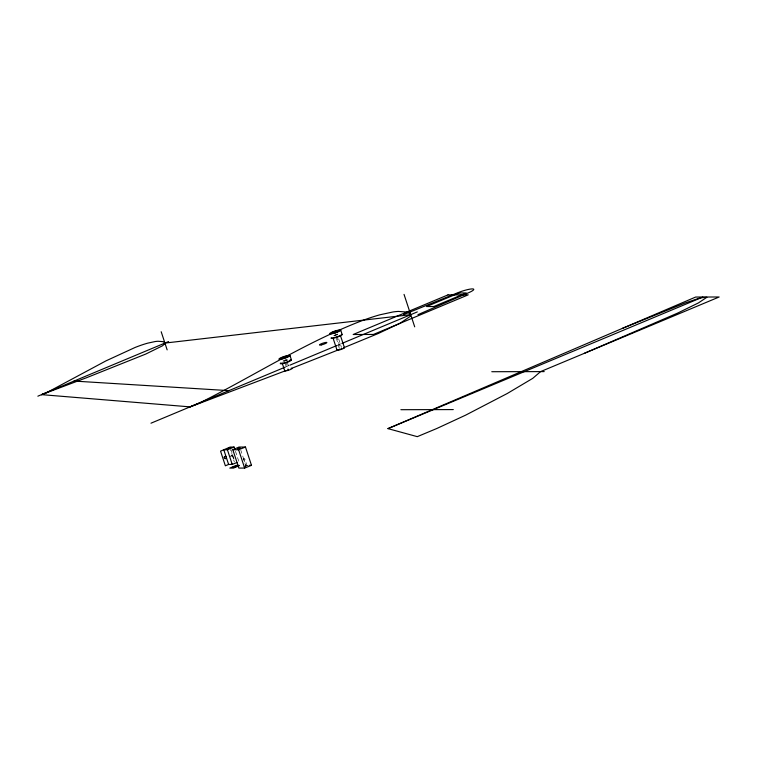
<?xml version="1.0" encoding="UTF-8"?>
<svg xmlns="http://www.w3.org/2000/svg" width="757" height="757" viewBox="0 0 757 757"><rect width="100%" height="100%" fill="white"/><g stroke="black" fill="none" stroke-linecap="round" stroke-linejoin="round"><path stroke-width="0.57" stroke-dasharray="3.79 2.84" d="M230.847 456.074L232.38 455.392L230.658 450.16M243.215 459.357L243.707 459.035L240.802 450.226M339.268 348.22L335.408 334.963M287.632 359.755L285.938 360.559M284.462 360.502L284.774 360.673M247.142 466.047L244.738 458.714L243.631 459.395L246.044 466.719M283.686 360.559L282.995 361.136L284.727 360.938M337.821 334.641L337.092 334.963M334.755 334.973L333.723 335.711L335.947 335.37M285.626 366.937L289.988 365.111M337.584 345.22L341.142 343.744M336.572 334.925L337.215 334.509L335.966 334.745M284.85 360.313L286.506 359.954L285.313 360.54M230.904 455.686L232.38 455.392M284.84 360.077L286.515 359.575M335.796 334.566L337.821 334.045M230.156 456.433L232.304 455.752L234.367 462.035M243.953 466.728L246.101 466.047L243.688 458.723L244.738 458.714M245.069 466.501L246.034 466.321M335.919 335.143L335.001 335.256M243.205 459.035L243.697 459.016M244.994 465.375L248.239 465.366M338.644 338.843L341.483 347.463M335.152 331.963L336.193 335.143M336.543 336.203L340.035 346.81M287.187 362.016L289.221 368.205M285.891 361.827L288.076 368.489M284.954 362.745L286.648 367.902M235.465 451.257L238.909 461.723M230.8 449.166L234.585 460.682M232.361 455.08L234.424 461.354M334.812 335.994A5.857 0.937 -18.2 0 1 335.871 335.616M284.093 361.42A5.857 0.937 -18.2 0 1 284.604 361.231M286.837 360.502A5.857 0.937 -18.2 0 1 287.405 360.351"/><path stroke-width="1.14" d="M283.326 357.711L285.512 356.992M285.521 357.077L283.345 357.777M233.771 467.069L235.957 466.35L233.837 467.145M334.045 332.285L336.24 331.566M336.24 331.651L334.083 332.361M341.804 348.636L340.981 349.034M287.518 369.785L288.483 369.785M232.834 449.772L238.966 447.056L245.476 447.046L251.494 465.356L244.643 468.072L238.862 468.081L232.834 449.772L238.625 449.753L245.476 447.046M417.94 314.657L468.668 292.704A11.715 1.874 -18.2 0 0 472.387 288.9A11.715 1.874 -18.2 0 0 457.843 292.722L403.472 314.685M387.963 428.623L695.655 297.047L719.15 296.99L540.593 371.611L532.739 378.358L507.256 393.508L465.583 415.177L436.77 428.519L417.287 436.657L387.963 428.623L702.884 297.028M622.424 328.358L685.17 302.97L700.594 297.775L706.887 297.274L698.446 302.914L677.78 313.029L584.413 353.292M37.85 396.185L168.622 341.539M150.974 423.201L285.209 367.117M289.978 365.12L337.111 345.419M341.956 343.404L417.325 311.903M236.998 462.499L232.229 464.438L228.614 464.438L225.368 465.801L220.552 451.144L230.109 447.075L234.083 447.065L234.774 449.156M228.614 464.438L223.798 449.79L227.412 449.781L234.083 447.065M239.155 465.773L233.44 468.1L229.816 468.1L236.137 465.394L239.117 465.385M340.12 349.176L292.07 368.176M343.952 347.643L378.235 333.515L400.188 323.163L410.351 316.331L410.701 314.675L408.733 312.802A12.462 11.043 89.9 0 0 406.746 312.045L398.381 311.42A68.641 60.853 89.9 0 0 393.025 311.96L379.986 314.78A194.303 172.246 89.9 0 0 374.337 316.445L372.444 317.041A298.088 264.24 89.9 0 0 366.785 318.962L363.019 320.325A316.975 280.989 89.9 0 0 357.361 322.491C304.049 343.669 255.497 374.649 204.485 400.538A215.594 191.124 89.9 0 1 199.053 403.103L189.922 406.869L41.55 394.634L41.985 394.444A88.522 78.473 89.9 0 0 44.654 393.375L46.641 392.505A120.477 106.803 89.9 0 0 49.678 391.066L105.971 360.871L135.115 347.454A177.129 157.021 89.9 0 1 138.276 346.242L140.376 345.476A166.578 147.662 89.9 0 1 143.537 344.407L144.596 344.075A108.582 96.253 89.9 0 1 147.757 343.148L155.043 341.568A38.361 34.008 89.9 0 1 158.033 341.265L162.708 341.615A6.964 6.17 89.9 0 1 163.815 342.041L164.894 343.678L162.452 345.835L145.732 354.068L86.8 377.62L41.559 394.671M286.288 370.447L189.96 406.982M164.922 343.082L410.701 314.675M491.785 371.715L544.207 371.602M400.879 409.698L453.301 409.584M231.528 463.757L232.569 463.757M249.327 465.366L251.494 465.356M74.016 381.064L228.898 390.64M404.039 294.388L414.704 326.844M340.726 330.147A5.857 0.937 -18.2 0 1 332.512 333.667A5.857 0.937 -18.2 0 1 332.219 332.058A5.857 0.937 -18.2 0 1 340.726 330.147L342.164 334.547M344.444 347.709L340.309 335.152A3.908 0.625 -18.2 0 1 340.253 335.304M332.881 337.565L337.016 350.131M289.997 355.572A5.857 0.937 -18.2 0 1 281.793 359.092A5.857 0.937 -18.2 0 1 281.49 357.484A5.857 0.937 -18.2 0 1 289.997 355.572L291.445 359.972M284.727 370.807L282.162 362.991A3.908 0.625 -18.2 0 0 283.818 362.982M238.625 449.753L244.643 468.072M227.412 449.781L232.229 464.438M161.194 331.746L167.155 349.885M343.801 347.567A3.908 0.625 -18.2 0 1 341.133 349.441A3.908 0.625 -18.2 0 1 337.281 349.781M341.691 334.329A5.857 0.937 -18.2 0 1 336.704 337.31A5.857 0.937 -18.2 0 1 331.424 337.641M339.694 335.73A3.908 0.625 -18.2 0 1 334.244 337.613M291.067 368.299A3.908 0.625 -18.2 0 1 291.407 369.047A3.908 0.625 -18.2 0 1 286.61 370.75A3.908 0.625 -18.2 0 1 284.992 370.457M290.168 359.783A5.857 0.937 -18.2 0 1 289.959 361.146A5.857 0.937 -18.2 0 1 282.654 363.615A5.857 0.937 -18.2 0 1 280.942 362.896M289.534 360.729A3.908 0.625 -18.2 0 1 284.859 362.735M227.743 448.769L229.967 448.068L227.743 448.769M237.868 448.75L240.092 448.04L237.878 448.721M282.02 358.127L286.846 356.604L282.02 358.127M332.739 332.702L337.565 331.178L332.758 332.664M233.828 466.747L232.73 467.419L237.017 466.066L233.828 466.747M447.983 294.889L353.178 334.499L373.428 334.452L468.223 294.842L447.983 294.889M459.035 292.968L426.57 306.538L433.799 306.528L466.265 292.959L459.035 292.968M321.318 344.899A3.908 0.625 -18.2 0 0 326.863 342.552A3.908 0.625 -18.2 0 0 321.271 343.782A3.908 0.625 -18.2 0 0 321.318 344.899M333.317 333.118A3.908 0.625 -18.2 0 0 338.871 330.771A3.908 0.625 -18.2 0 0 333.269 331.992A3.908 0.625 -18.2 0 0 333.317 333.118M282.598 358.544A3.908 0.625 -18.2 0 0 288.143 356.197A3.908 0.625 -18.2 0 0 282.541 357.418A3.908 0.625 -18.2 0 0 282.598 358.544M224.337 456.935A1.173 1.041 89.9 0 0 225.226 458.695A1.173 1.041 89.9 0 0 226.135 456.935A1.173 1.041 89.9 0 0 224.337 456.935"/></g></svg>
